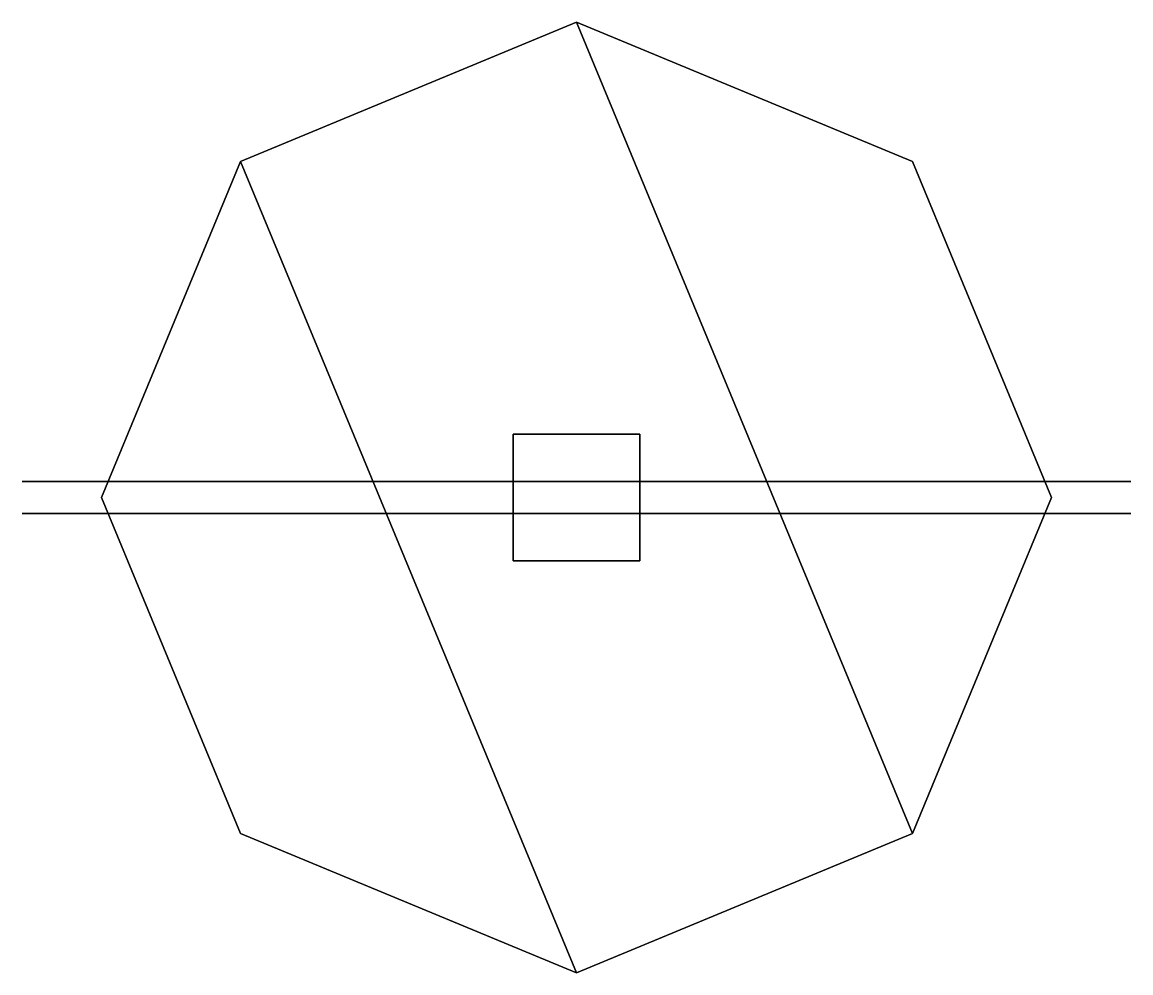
# Model space of a CAD drawing. Extents: x -0.175 to 0.175, y -0.15 to 0.15.
import ezdxf

# ---------------------------------------------------------------- set-up
doc = ezdxf.new("R2010")
doc.units = 0
doc.layers.get('0').update_dxf_attribs({"linetype": 'CONTINUOUS'})

msp = doc.modelspace()

# ---------------------------------------------------------------- linework, layer by layer
for points in [[(0, 0.15), (-0.10607, 0.10607), (-0.10607, 0.10607, 0.1), (0, 0.15, 0.1)], [(-0.10607, 0.10607, 0.1), (0, -0.15, 0.1), (0.10607, -0.10607, 0.1), (0, 0.15, 0.1)], [(0.10607, 0.10607), (0, 0.15), (0, 0.15, 0.1), (0.10607, 0.10607, 0.1)], [(0, 0.15, 0.1), (0.10607, -0.10607, 0.1), (0.15, 0, 0.1), (0.10607, 0.10607, 0.1)], [(-0.10607, 0.10607), (-0.15, 0), (-0.15, 0, 0.1), (-0.10607, 0.10607, 0.1)], [(-0.15, 0, 0.1), (-0.10607, -0.10607, 0.1), (0, -0.15, 0.1), (-0.10607, 0.10607, 0.1)], [(0.15, 0), (0.10607, 0.10607), (0.10607, 0.10607, 0.1), (0.15, 0, 0.1)], [(0.02, 0.02, 1.41), (0.02, 0.02, 0.1), (-0.02, 0.02, 0.1), (-0.02, 0.02, 1.41)], [(0.02, 0.02), (0.02, -0.02), (-0.02, -0.02), (-0.02, 0.02)], [(-0.02, 0.02, 0.1), (-0.02, -0.02, 0.1), (-0.02, -0.02, 1.41), (-0.02, 0.02, 1.41)], [(-0.02, 0.02, 1.41), (-0.02, -0.02, 1.41), (0.02, -0.02, 1.41), (0.02, 0.02, 1.41)], [(0.02, -0.02, 1.41), (0.02, -0.02, 0.1), (0.02, 0.02, 0.1), (0.02, 0.02, 1.41)], [(0.15155, 0.005, 1.7925), (0.175, 0.005, 1.705), (-0.175, 0.005, 1.705), (-0.15155, 0.005, 1.7925)], [(0.175, 0.005, 1.705), (0.1, 0.005, 1.41), (-0.1, 0.005, 1.41), (-0.175, 0.005, 1.705)], [(0.0875, 0.005, 1.85655), (0.15155, 0.005, 1.7925), (-0.15155, 0.005, 1.7925), (-0.0875, 0.005, 1.85655)], [(0, 0.005, 1.88), (0.0875, 0.005, 1.85655), (-0.0875, 0.005, 1.85655), (0, 0.005, 1.88)], [(-0.15, 0), (-0.10607, -0.10607), (-0.10607, -0.10607, 0.1), (-0.15, 0, 0.1)], [(0.10607, -0.10607), (0.15, 0), (0.15, 0, 0.1), (0.10607, -0.10607, 0.1)], [(-0.175, -0.005, 1.705), (-0.1, -0.005, 1.41), (0.1, -0.005, 1.41), (0.175, -0.005, 1.705)], [(-0.15155, -0.005, 1.7925), (-0.175, -0.005, 1.705), (0.175, -0.005, 1.705), (0.15155, -0.005, 1.7925)], [(-0.0875, -0.005, 1.85655), (-0.15155, -0.005, 1.7925), (0.15155, -0.005, 1.7925), (0.0875, -0.005, 1.85655)], [(0, -0.005, 1.88), (-0.0875, -0.005, 1.85655), (0.0875, -0.005, 1.85655), (0, -0.005, 1.88)], [(-0.02, -0.02, 1.41), (-0.02, -0.02, 0.1), (0.02, -0.02, 0.1), (0.02, -0.02, 1.41)], [(-0.10607, -0.10607), (0, -0.15), (0, -0.15, 0.1), (-0.10607, -0.10607, 0.1)], [(0, -0.15), (0.10607, -0.10607), (0.10607, -0.10607, 0.1), (0, -0.15, 0.1)]]:
    msp.add_3dface(points)

doc.saveas('drawing.dxf')
